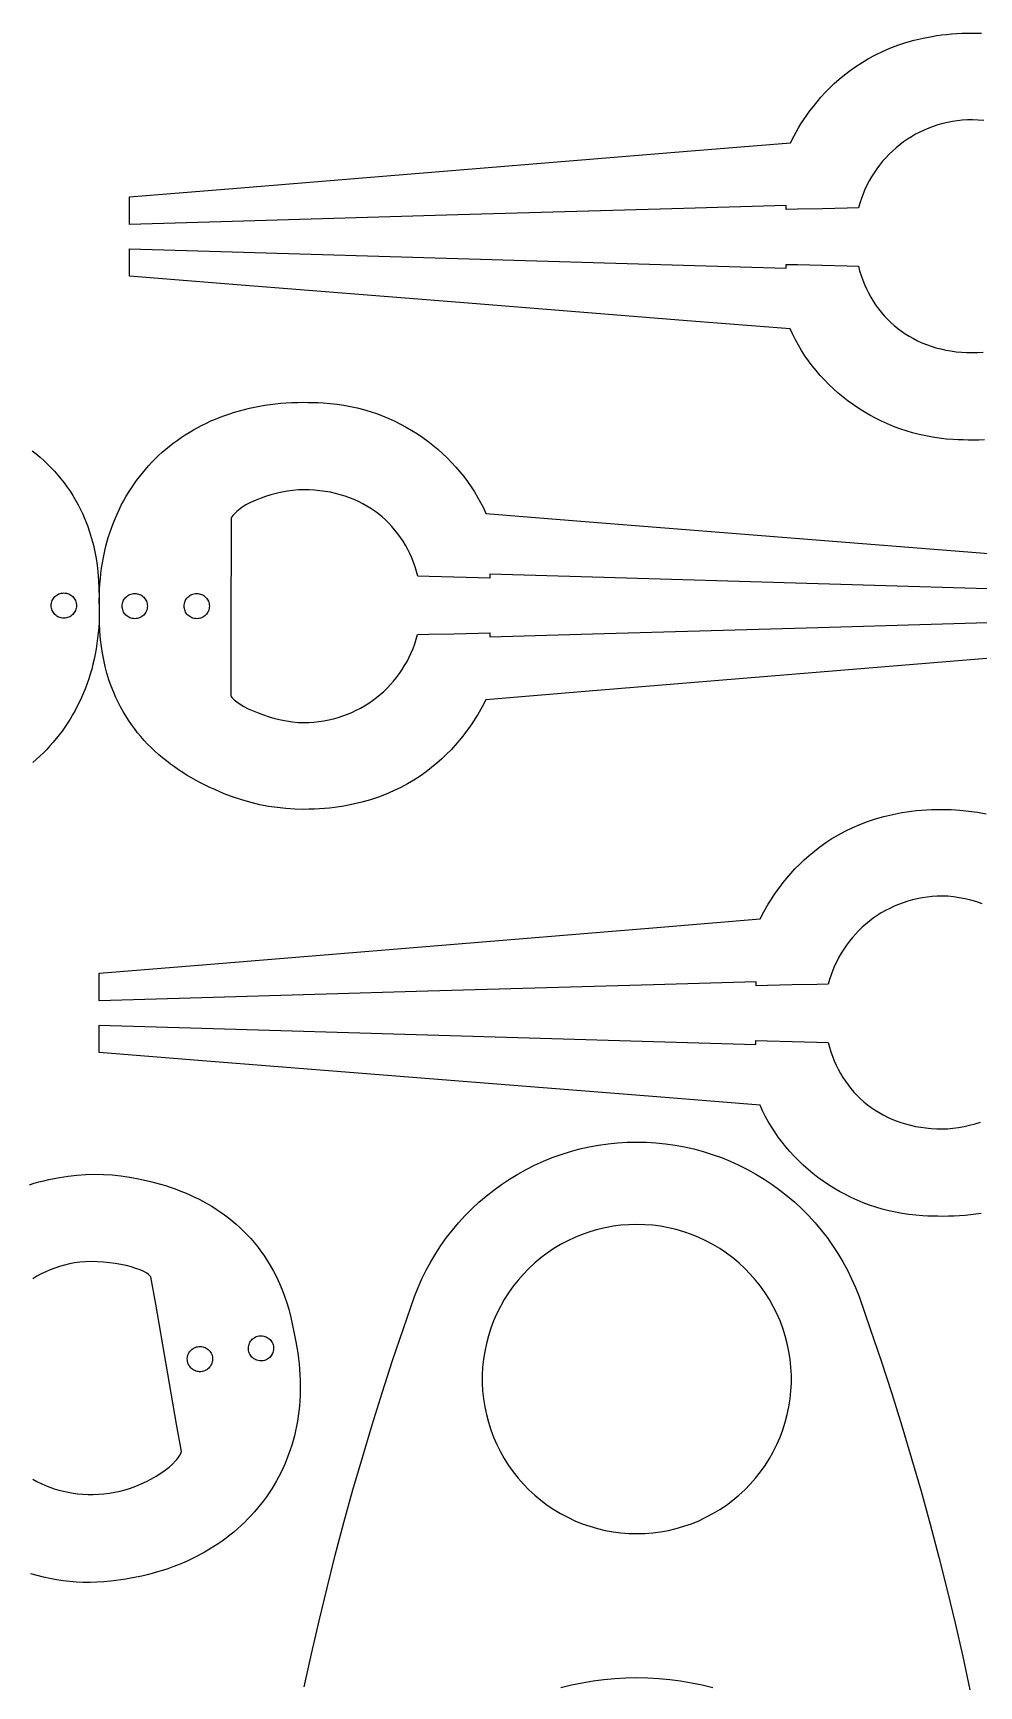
# Model space of a CAD drawing. Extents: x 0 to 1250, y 0 to 2500.
# Drawn here: x 280.8 to 372.6, y 674.1 to 834.5 of the extents above; entities that cross this region are included whole.
import ezdxf

# ---------------------------------------------------------------- set-up
doc = ezdxf.new("R2010")
doc.units = 0
doc.layers.get('0').update_dxf_attribs({"linetype": 'CONTINUOUS', "lineweight": 25})

msp = doc.modelspace()

# ---------------------------------------------------------------- linework, layer by layer
for points in [[(373.034, 825.972), (372.484, 826.028), (371.951, 826.052), (371.453, 826.041), (370.96, 826.01), (370.474, 825.958), (369.993, 825.886), (369.52, 825.794), (369.053, 825.684), (368.595, 825.554), (368.144, 825.407), (367.702, 825.241), (367.269, 825.058), (366.846, 824.858), (366.432, 824.642), (366.029, 824.409), (365.636, 824.161), (365.255, 823.898), (364.885, 823.619), (364.527, 823.327), (364.181, 823.02), (363.849, 822.7), (363.529, 822.367), (363.224, 822.021), (362.932, 821.663), (362.656, 821.293), (362.394, 820.912), (362.147, 820.52), (361.917, 820.118), (361.703, 819.705), (361.506, 819.283), (361.326, 818.852), (361.163, 818.412), (361.019, 817.964), (360.893, 817.507), (359.797, 817.481), (357.387, 817.423), (354.976, 817.364), (353.881, 817.338), (353.881, 817.4), (353.882, 817.536), (353.882, 817.673), (353.882, 817.735), (343.926, 817.447), (322.022, 816.813), (300.117, 816.179), (290.161, 815.89), (290.161, 816.308), (290.161, 817.228), (290.162, 818.148), (290.162, 818.566), (300.18, 819.388), (322.22, 821.197), (344.261, 823.005), (354.279, 823.827), (354.632, 824.505), (355.063, 825.257), (355.308, 825.656), (355.575, 826.068), (355.863, 826.489), (356.174, 826.919), (356.507, 827.356), (356.864, 827.797), (357.245, 828.24), (357.651, 828.683), (358.083, 829.125), (358.541, 829.562), (359.025, 829.994), (359.536, 830.418), (360.076, 830.832), (360.644, 831.234), (361.242, 831.622), (361.869, 831.994), (362.527, 832.348), (363.215, 832.682), (363.936, 832.994), (364.689, 833.281), (365.475, 833.543), (366.294, 833.775), (367.148, 833.978), (368.037, 834.149), (368.494, 834.221), (368.961, 834.285), (369.436, 834.34), (369.921, 834.385), (370.415, 834.42), (370.918, 834.446), (371.43, 834.462), (371.952, 834.467), (372.806, 834.449)], [(373.098, 794.995), (372.56, 794.978), (372.017, 794.972), (371.527, 794.975), (371.037, 794.984), (370.548, 795.001), (370.058, 795.025), (369.383, 795.076), (368.715, 795.151), (368.056, 795.249), (367.404, 795.37), (366.762, 795.513), (366.128, 795.677), (365.504, 795.863), (364.891, 796.069), (364.287, 796.295), (363.695, 796.54), (363.114, 796.804), (362.544, 797.087), (361.987, 797.388), (361.442, 797.705), (360.911, 798.04), (360.392, 798.39), (359.888, 798.756), (359.398, 799.138), (358.922, 799.534), (358.461, 799.944), (358.016, 800.367), (357.587, 800.803), (357.175, 801.252), (356.779, 801.713), (356.4, 802.185), (356.039, 802.667), (355.696, 803.16), (355.371, 803.663), (355.066, 804.175), (354.779, 804.695), (354.512, 805.224), (354.266, 805.76), (344.25, 806.558), (322.213, 808.313), (300.177, 810.067), (290.161, 810.865), (290.161, 811.282), (290.163, 812.198), (290.164, 813.115), (290.164, 813.532), (300.119, 813.236), (322.019, 812.586), (343.92, 811.936), (353.875, 811.64), (353.874, 811.7), (353.874, 811.831), (353.874, 811.963), (353.873, 812.022), (354.967, 811.995), (357.373, 811.934), (359.779, 811.873), (360.873, 811.846), (360.997, 811.389), (361.137, 810.94), (361.293, 810.502), (361.464, 810.072), (361.651, 809.653), (361.854, 809.244), (362.072, 808.846), (362.305, 808.459), (362.552, 808.083), (362.815, 807.72), (363.092, 807.368), (363.383, 807.029), (363.689, 806.703), (364.008, 806.391), (364.342, 806.091), (364.689, 805.807), (365.049, 805.536), (365.423, 805.28), (365.81, 805.04), (366.21, 804.815), (366.622, 804.605), (367.047, 804.413), (367.485, 804.236), (367.935, 804.077), (368.397, 803.935), (368.87, 803.811), (369.356, 803.705), (369.852, 803.617), (370.361, 803.548), (370.88, 803.499), (371.41, 803.468), (371.951, 803.458), (372.457, 803.473), (372.981, 803.517)], [(378.822, 774.22), (356.782, 772.411), (334.741, 770.603), (324.723, 769.781), (324.369, 769.103), (323.939, 768.35), (323.694, 767.952), (323.427, 767.54), (323.139, 767.119), (322.828, 766.688), (322.495, 766.252), (322.138, 765.811), (321.757, 765.368), (321.351, 764.925), (320.919, 764.483), (320.461, 764.046), (319.977, 763.614), (319.465, 763.19), (318.926, 762.776), (318.358, 762.374), (317.76, 761.986), (317.133, 761.614), (316.475, 761.26), (315.787, 760.926), (315.066, 760.614), (314.313, 760.327), (313.527, 760.065), (312.708, 759.832), (311.854, 759.63), (310.965, 759.459), (310.508, 759.387), (310.041, 759.323), (309.566, 759.268), (309.081, 759.223), (308.587, 759.188), (308.084, 759.162), (307.572, 759.146), (307.05, 759.141), (306.196, 759.159), (305.342, 759.213), (304.489, 759.303), (303.641, 759.429), (302.798, 759.591), (301.964, 759.789), (301.141, 760.022), (300.33, 760.292), (300.327, 760.293), (300.32, 760.295), (300.313, 760.298), (300.31, 760.299), (299.357, 760.66), (298.422, 761.054), (297.963, 761.264), (297.51, 761.481), (297.063, 761.707), (296.622, 761.942), (296.187, 762.186), (295.759, 762.438), (295.339, 762.7), (294.925, 762.97), (294.52, 763.25), (294.122, 763.539), (293.733, 763.838), (293.351, 764.146), (292.979, 764.464), (292.616, 764.791), (292.262, 765.129), (291.917, 765.476), (291.583, 765.834), (291.258, 766.202), (290.944, 766.58), (290.641, 766.969), (290.348, 767.368), (290.067, 767.778), (289.797, 768.199), (289.539, 768.631), (289.293, 769.074), (289.059, 769.528), (288.838, 769.993), (288.629, 770.47), (288.385, 771.089), (288.167, 771.716), (287.973, 772.349), (287.804, 772.989), (287.658, 773.635), (287.536, 774.286), (287.436, 774.942), (287.358, 775.603), (287.294, 776.418), (287.262, 777.219), (287.246, 778.019), (287.233, 778.831), (287.228, 779.38), (287.235, 779.924), (287.254, 780.462), (287.286, 780.994), (287.33, 781.52), (287.386, 782.04), (287.454, 782.554), (287.533, 783.062), (287.625, 783.564), (287.727, 784.059), (287.841, 784.548), (287.967, 785.03), (288.103, 785.506), (288.251, 785.975), (288.41, 786.437), (288.579, 786.892), (288.759, 787.34), (288.949, 787.781), (289.15, 788.215), (289.362, 788.641), (289.583, 789.06), (289.814, 789.471), (290.056, 789.875), (290.307, 790.271), (290.568, 790.659), (290.838, 791.039), (291.118, 791.411), (291.407, 791.775), (291.706, 792.131), (292.013, 792.478), (292.329, 792.817), (292.654, 793.148), (292.988, 793.47), (293.331, 793.783), (293.682, 794.087), (294.041, 794.383), (294.408, 794.669), (294.784, 794.947), (295.167, 795.215), (295.559, 795.474), (295.958, 795.723), (296.365, 795.963), (296.779, 796.193), (297.2, 796.414), (297.629, 796.625), (298.065, 796.825), (298.507, 797.016), (298.957, 797.197), (299.413, 797.368), (299.877, 797.528), (300.346, 797.678), (300.822, 797.817), (301.304, 797.946), (301.792, 798.064), (302.287, 798.172), (302.787, 798.268), (303.293, 798.353), (303.804, 798.428), (304.321, 798.491), (304.844, 798.543), (305.371, 798.584), (305.904, 798.613), (306.442, 798.63), (306.985, 798.636), (307.475, 798.633), (307.965, 798.624), (308.454, 798.607), (308.944, 798.583), (309.619, 798.532), (310.287, 798.457), (310.946, 798.359), (311.598, 798.238), (312.24, 798.095), (312.874, 797.931), (313.498, 797.745), (314.111, 797.539), (314.715, 797.313), (315.307, 797.068), (315.888, 796.803), (316.458, 796.521), (317.015, 796.22), (317.56, 795.903), (318.091, 795.568), (318.61, 795.218), (319.114, 794.851), (319.604, 794.47), (320.08, 794.074), (320.541, 793.664), (320.986, 793.241), (321.415, 792.805), (321.827, 792.356), (322.223, 791.895), (322.602, 791.423), (322.963, 790.941), (323.306, 790.447), (323.631, 789.945), (323.936, 789.433), (324.223, 788.913), (324.489, 788.384), (324.736, 787.848), (334.752, 787.05), (356.788, 785.295), (378.825, 783.54)], [(280.723, 793.939), (281.104, 793.631), (281.476, 793.313), (281.839, 792.986), (282.193, 792.649), (282.538, 792.301), (282.872, 791.943), (283.197, 791.575), (283.511, 791.197), (283.815, 790.808), (284.107, 790.409), (284.388, 789.999), (284.658, 789.578), (284.916, 789.146), (285.162, 788.703), (285.396, 788.249), (285.617, 787.784), (285.826, 787.307), (286.07, 786.688), (286.288, 786.062), (286.482, 785.428), (286.651, 784.788), (286.797, 784.142), (286.919, 783.491), (287.019, 782.835), (287.097, 782.175), (287.161, 781.359), (287.193, 780.558), (287.209, 779.758), (287.222, 778.946), (287.228, 778.397), (287.22, 777.853), (287.201, 777.315), (287.169, 776.783), (287.125, 776.257), (287.069, 775.737), (287.001, 775.223), (286.922, 774.715), (286.83, 774.213), (286.728, 773.718), (286.614, 773.229), (286.488, 772.747), (286.352, 772.271), (286.204, 771.802), (286.045, 771.34), (285.876, 770.885), (285.696, 770.437), (285.506, 769.996), (285.305, 769.563), (285.094, 769.136), (284.872, 768.717), (284.641, 768.306), (284.399, 767.902), (284.148, 767.506), (283.887, 767.118), (283.617, 766.738), (283.337, 766.366), (283.048, 766.002), (282.75, 765.646), (282.442, 765.299), (282.126, 764.96), (281.801, 764.629), (281.467, 764.307), (281.124, 763.994), (280.773, 763.69)], [(378.883, 780.372), (356.983, 781.022), (335.082, 781.672), (325.127, 781.967), (325.127, 781.908), (325.128, 781.776), (325.128, 781.645), (325.129, 781.586), (324.035, 781.613), (321.629, 781.674), (319.223, 781.735), (318.129, 781.762), (318.005, 782.219), (317.865, 782.668), (317.709, 783.106), (317.538, 783.536), (317.351, 783.955), (317.148, 784.364), (316.93, 784.762), (316.697, 785.149), (316.45, 785.524), (316.187, 785.888), (315.91, 786.24), (315.619, 786.579), (315.313, 786.905), (314.994, 787.217), (314.66, 787.516), (314.313, 787.801), (313.953, 788.072), (313.579, 788.328), (313.192, 788.568), (312.792, 788.793), (312.38, 789.002), (311.954, 789.195), (311.517, 789.372), (311.067, 789.531), (310.605, 789.673), (310.132, 789.797), (309.646, 789.903), (309.15, 789.991), (308.641, 790.06), (308.122, 790.109), (307.592, 790.139), (307.051, 790.149), (306.545, 790.135), (306.021, 790.091), (305.486, 790.019), (304.944, 789.923), (304.402, 789.803), (303.865, 789.66), (303.339, 789.497), (302.829, 789.315), (302.342, 789.117), (301.882, 788.903), (301.455, 788.675), (301.067, 788.435), (300.724, 788.185), (300.57, 788.057), (300.43, 787.927), (300.304, 787.795), (300.193, 787.661), (300.096, 787.527), (300.016, 787.391), (300.01, 784.703), (299.997, 778.789), (299.983, 772.876), (299.977, 770.188), (300.031, 770.088), (300.103, 769.986), (300.193, 769.881), (300.3, 769.774), (300.564, 769.558), (300.887, 769.338), (301.263, 769.119), (301.686, 768.902), (302.149, 768.692), (302.645, 768.49), (303.169, 768.301), (303.713, 768.127), (304.272, 767.97), (304.838, 767.834), (305.405, 767.722), (305.968, 767.636), (306.518, 767.58), (307.051, 767.556), (307.549, 767.567), (308.042, 767.598), (308.528, 767.65), (309.009, 767.722), (309.482, 767.814), (309.949, 767.924), (310.407, 768.054), (310.858, 768.201), (311.3, 768.367), (311.733, 768.55), (312.156, 768.75), (312.57, 768.966), (312.973, 769.199), (313.366, 769.447), (313.747, 769.71), (314.117, 769.988), (314.475, 770.281), (314.821, 770.588), (315.153, 770.908), (315.473, 771.241), (315.778, 771.587), (316.07, 771.945), (316.346, 772.314), (316.608, 772.696), (316.855, 773.088), (317.085, 773.49), (317.299, 773.903), (317.496, 774.325), (317.676, 774.756), (317.839, 775.196), (317.983, 775.644), (318.109, 776.1), (319.205, 776.127), (321.615, 776.185), (324.026, 776.244), (325.121, 776.27), (325.121, 776.208), (325.12, 776.071), (325.12, 775.935), (325.12, 775.873), (335.076, 776.161), (356.98, 776.795), (378.885, 777.429)], [(372.899, 749.981), (372.355, 750.155), (371.797, 750.312), (371.231, 750.448), (370.663, 750.56), (370.101, 750.646), (369.55, 750.702), (369.018, 750.726), (368.52, 750.715), (368.027, 750.683), (367.54, 750.632), (367.06, 750.56), (366.586, 750.468), (366.12, 750.357), (365.661, 750.228), (365.211, 750.081), (364.769, 749.915), (364.336, 749.732), (363.913, 749.532), (363.499, 749.316), (363.095, 749.083), (362.703, 748.835), (362.321, 748.572), (361.951, 748.293), (361.593, 748.001), (361.248, 747.694), (360.915, 747.374), (360.596, 747.041), (360.29, 746.695), (359.999, 746.337), (359.722, 745.967), (359.46, 745.586), (359.214, 745.194), (358.984, 744.792), (358.77, 744.379), (358.572, 743.957), (358.392, 743.526), (358.23, 743.086), (358.085, 742.638), (357.959, 742.181), (356.863, 742.155), (354.453, 742.096), (352.043, 742.038), (350.947, 742.012), (350.947, 742.074), (350.948, 742.21), (350.949, 742.347), (350.949, 742.409), (340.993, 742.121), (319.088, 741.487), (297.184, 740.852), (287.228, 740.564), (287.228, 740.982), (287.228, 741.902), (287.228, 742.822), (287.228, 743.24), (297.247, 744.062), (319.287, 745.87), (341.327, 747.679), (351.346, 748.501), (351.699, 749.179), (352.129, 749.931), (352.375, 750.33), (352.641, 750.742), (352.93, 751.163), (353.24, 751.593), (353.574, 752.03), (353.931, 752.471), (354.312, 752.914), (354.718, 753.357), (355.149, 753.798), (355.607, 754.236), (356.091, 754.668), (356.603, 755.092), (357.143, 755.506), (357.711, 755.908), (358.308, 756.296), (358.935, 756.668), (359.593, 757.022), (360.282, 757.356), (361.003, 757.668), (361.755, 757.955), (362.541, 758.216), (363.361, 758.449), (364.215, 758.652), (365.103, 758.823), (365.561, 758.895), (366.027, 758.959), (366.503, 759.013), (366.988, 759.059), (367.481, 759.094), (367.985, 759.12), (368.497, 759.136), (369.019, 759.141), (369.872, 759.123), (370.727, 759.069), (371.579, 758.979), (372.428, 758.853), (373.27, 758.691)], [(372.776, 719.928), (372.264, 719.854), (371.747, 719.791), (371.225, 719.739), (370.697, 719.698), (370.164, 719.669), (369.626, 719.651), (369.084, 719.646), (368.594, 719.649), (368.104, 719.658), (367.614, 719.675), (367.125, 719.699), (366.45, 719.75), (365.782, 719.825), (365.122, 719.923), (364.471, 720.044), (363.828, 720.187), (363.195, 720.351), (362.571, 720.537), (361.957, 720.743), (361.354, 720.969), (360.762, 721.214), (360.18, 721.478), (359.611, 721.761), (359.054, 722.061), (358.509, 722.379), (357.977, 722.713), (357.459, 723.064), (356.954, 723.43), (356.464, 723.812), (355.988, 724.207), (355.528, 724.617), (355.083, 725.041), (354.654, 725.477), (354.241, 725.926), (353.845, 726.387), (353.467, 726.859), (353.106, 727.341), (352.762, 727.834), (352.438, 728.337), (352.132, 728.849), (351.846, 729.369), (351.579, 729.898), (351.333, 730.434), (341.316, 731.232), (319.28, 732.986), (297.244, 734.741), (287.228, 735.539), (287.228, 735.956), (287.229, 736.872), (287.23, 737.789), (287.231, 738.205), (297.185, 737.91), (319.086, 737.26), (340.986, 736.61), (350.941, 736.314), (350.941, 736.374), (350.94, 736.505), (350.94, 736.636), (350.94, 736.696), (352.034, 736.669), (354.44, 736.608), (356.846, 736.547), (357.94, 736.519), (358.063, 736.062), (358.203, 735.614), (358.359, 735.175), (358.531, 734.746), (358.718, 734.327), (358.921, 733.918), (359.138, 733.52), (359.371, 733.133), (359.619, 732.757), (359.882, 732.394), (360.159, 732.042), (360.45, 731.703), (360.755, 731.377), (361.075, 731.064), (361.408, 730.765), (361.755, 730.481), (362.116, 730.21), (362.49, 729.954), (362.877, 729.714), (363.276, 729.489), (363.689, 729.279), (364.114, 729.086), (364.552, 728.91), (365.001, 728.751), (365.463, 728.609), (365.937, 728.485), (366.422, 728.379), (366.919, 728.291), (367.427, 728.222), (367.947, 728.172), (368.477, 728.142), (369.018, 728.132), (369.524, 728.147), (370.048, 728.191), (370.583, 728.262), (371.124, 728.359), (371.666, 728.479), (372.203, 728.622), (372.729, 728.785)], [(307.119, 673.993), (307.818, 677.2), (308.552, 680.399), (309.322, 683.589), (310.126, 686.771), (310.966, 689.943), (311.841, 693.107), (312.75, 696.26), (313.695, 699.403), (314.674, 702.536), (315.687, 705.657), (316.735, 708.767), (317.817, 711.866), (318.159, 712.732), (318.536, 713.584), (318.947, 714.421), (319.391, 715.239), (319.868, 716.039), (320.377, 716.819), (320.918, 717.578), (321.489, 718.315), (322.089, 719.027), (322.717, 719.715), (323.373, 720.377), (324.055, 721.011), (324.762, 721.618), (325.493, 722.195), (326.247, 722.742), (327.023, 723.259), (327.819, 723.743), (328.633, 724.195), (329.466, 724.613), (330.314, 724.998), (331.178, 725.348), (332.055, 725.662), (332.944, 725.941), (333.843, 726.183), (334.752, 726.389), (335.668, 726.558), (336.59, 726.69), (337.517, 726.784), (338.447, 726.84), (339.378, 726.859), (340.31, 726.84), (341.24, 726.784), (342.167, 726.69), (343.089, 726.558), (344.005, 726.389), (344.913, 726.183), (345.813, 725.941), (346.702, 725.662), (347.579, 725.348), (348.442, 724.998), (349.291, 724.613), (350.123, 724.195), (350.938, 723.743), (351.734, 723.259), (352.509, 722.742), (353.263, 722.195), (353.994, 721.618), (354.702, 721.011), (355.384, 720.377), (356.039, 719.715), (356.668, 719.027), (357.268, 718.315), (357.839, 717.578), (358.379, 716.819), (358.888, 716.039), (359.366, 715.239), (359.81, 714.421), (360.221, 713.584), (360.598, 712.732), (360.94, 711.866), (362.03, 708.745), (363.085, 705.611), (364.105, 702.466), (365.09, 699.311), (366.04, 696.144), (366.955, 692.967), (367.835, 689.78), (368.679, 686.583), (369.487, 683.377), (370.26, 680.163), (370.997, 676.94), (371.698, 673.709)], [(280.443, 722.718), (280.902, 722.855), (281.371, 722.983), (281.851, 723.104), (282.342, 723.217), (282.844, 723.321), (283.357, 723.417), (284.201, 723.548), (285.052, 723.643), (285.907, 723.702), (286.765, 723.725), (287.622, 723.712), (288.478, 723.662), (289.329, 723.575), (290.174, 723.451), (290.178, 723.45), (290.185, 723.449), (290.192, 723.448), (290.195, 723.447), (291.197, 723.257), (292.186, 723.031), (292.674, 722.905), (293.159, 722.769), (293.638, 722.624), (294.113, 722.469), (294.584, 722.305), (295.049, 722.13), (295.508, 721.946), (295.962, 721.751), (296.41, 721.546), (296.852, 721.331), (297.288, 721.104), (297.717, 720.867), (298.138, 720.619), (298.553, 720.359), (298.96, 720.088), (299.36, 719.806), (299.751, 719.512), (300.135, 719.206), (300.51, 718.888), (300.876, 718.558), (301.234, 718.215), (301.582, 717.86), (301.921, 717.493), (302.25, 717.112), (302.569, 716.719), (302.878, 716.312), (303.177, 715.892), (303.465, 715.459), (303.813, 714.891), (304.137, 714.312), (304.438, 713.722), (304.716, 713.121), (304.971, 712.511), (305.205, 711.891), (305.417, 711.262), (305.609, 710.625), (305.813, 709.833), (305.984, 709.05), (306.138, 708.265), (306.292, 707.467), (306.393, 706.927), (306.48, 706.391), (306.554, 705.858), (306.615, 705.328), (306.664, 704.803), (306.699, 704.28), (306.721, 703.762), (306.731, 703.248), (306.728, 702.738), (306.713, 702.233), (306.686, 701.732), (306.646, 701.235), (306.594, 700.743), (306.53, 700.255), (306.454, 699.773), (306.366, 699.295), (306.267, 698.823), (306.156, 698.355), (306.033, 697.893), (305.899, 697.437), (305.754, 696.986), (305.598, 696.541), (305.43, 696.101), (305.251, 695.668), (305.062, 695.24), (304.862, 694.819), (304.651, 694.404), (304.429, 693.995), (304.197, 693.593), (303.955, 693.197), (303.702, 692.808), (303.439, 692.426), (303.166, 692.051), (302.883, 691.683), (302.591, 691.323), (302.288, 690.969), (301.976, 690.624), (301.654, 690.285), (301.323, 689.955), (300.983, 689.632), (300.633, 689.317), (300.274, 689.01), (299.906, 688.711), (299.53, 688.421), (299.144, 688.139), (298.75, 687.865), (298.347, 687.6), (297.935, 687.344), (297.515, 687.097), (297.087, 686.859), (296.651, 686.63), (296.206, 686.41), (295.754, 686.199), (295.294, 685.998), (294.826, 685.807), (294.35, 685.625), (293.866, 685.453), (293.376, 685.291), (292.877, 685.138), (292.372, 684.997), (291.859, 684.865), (291.34, 684.744), (290.813, 684.633), (290.279, 684.533), (289.796, 684.451), (289.312, 684.375), (288.827, 684.306), (288.341, 684.245), (287.667, 684.179), (286.997, 684.136), (286.33, 684.118), (285.667, 684.124), (285.01, 684.153), (284.358, 684.205), (283.711, 684.28), (283.071, 684.376), (282.437, 684.494), (281.811, 684.633), (281.193, 684.792), (280.583, 684.971)], [(280.79, 694.151), (281.181, 693.931), (281.583, 693.727), (281.996, 693.54), (282.418, 693.37), (282.851, 693.218), (283.294, 693.084), (283.746, 692.967), (284.207, 692.87), (284.678, 692.791), (285.157, 692.731), (285.645, 692.691), (286.142, 692.671), (286.646, 692.671), (287.159, 692.692), (287.679, 692.733), (288.206, 692.795), (288.741, 692.879), (289.237, 692.982), (289.745, 693.116), (290.26, 693.279), (290.776, 693.468), (291.289, 693.681), (291.793, 693.915), (292.283, 694.166), (292.753, 694.434), (293.199, 694.714), (293.615, 695.005), (293.996, 695.303), (294.336, 695.607), (294.631, 695.912), (294.76, 696.065), (294.875, 696.218), (294.976, 696.37), (295.063, 696.521), (295.134, 696.67), (295.189, 696.818), (294.729, 699.466), (293.715, 705.292), (292.701, 711.118), (292.241, 713.766), (292.171, 713.855), (292.082, 713.943), (291.975, 714.031), (291.851, 714.117), (291.553, 714.285), (291.197, 714.445), (290.788, 714.596), (290.334, 714.735), (289.842, 714.862), (289.318, 714.974), (288.77, 715.07), (288.203, 715.147), (287.626, 715.205), (287.045, 715.24), (286.467, 715.252), (285.898, 715.239), (285.346, 715.199), (284.818, 715.13), (284.329, 715.033), (283.849, 714.916), (283.379, 714.78), (282.918, 714.626), (282.468, 714.454), (282.028, 714.264), (281.598, 714.057), (281.18, 713.833), (280.774, 713.593)], [(346.755, 673.888), (345.72, 674.145), (344.677, 674.362), (343.626, 674.541), (342.569, 674.68), (341.508, 674.779), (340.444, 674.839), (339.378, 674.859), (338.313, 674.839), (337.249, 674.779), (336.187, 674.68), (335.131, 674.541), (334.08, 674.362), (333.037, 674.145), (332.002, 673.888)]]:
    msp.add_lwpolyline(points)
for points in [[(285.013, 778.913), (285.006, 778.788), (284.988, 778.667), (284.958, 778.549), (284.917, 778.437), (284.865, 778.33), (284.804, 778.229), (284.733, 778.134), (284.654, 778.047), (284.567, 777.968), (284.473, 777.898), (284.372, 777.836), (284.265, 777.785), (284.152, 777.744), (284.035, 777.713), (283.913, 777.695), (283.788, 777.688), (283.663, 777.695), (283.541, 777.713), (283.423, 777.744), (283.311, 777.785), (283.204, 777.836), (283.103, 777.898), (283.009, 777.968), (282.922, 778.047), (282.843, 778.134), (282.772, 778.229), (282.711, 778.33), (282.659, 778.437), (282.618, 778.549), (282.588, 778.667), (282.569, 778.788), (282.563, 778.913), (282.569, 779.039), (282.588, 779.16), (282.618, 779.278), (282.659, 779.39), (282.711, 779.497), (282.772, 779.598), (282.843, 779.693), (282.922, 779.78), (283.009, 779.859), (283.103, 779.929), (283.204, 779.991), (283.311, 780.042), (283.423, 780.083), (283.541, 780.114), (283.663, 780.132), (283.788, 780.139), (283.913, 780.132), (284.035, 780.114), (284.152, 780.083), (284.265, 780.042), (284.372, 779.991), (284.473, 779.929), (284.567, 779.859), (284.654, 779.78), (284.733, 779.693), (284.804, 779.598), (284.865, 779.497), (284.917, 779.39), (284.958, 779.278), (284.988, 779.16), (285.006, 779.039)], [(289.442, 778.864), (289.449, 778.989), (289.467, 779.111), (289.497, 779.228), (289.538, 779.34), (289.59, 779.447), (289.651, 779.548), (289.722, 779.643), (289.801, 779.73), (289.888, 779.809), (289.982, 779.879), (290.083, 779.941), (290.19, 779.992), (290.303, 780.034), (290.42, 780.064), (290.542, 780.082), (290.667, 780.089), (290.793, 780.082), (290.914, 780.064), (291.031, 780.034), (291.144, 779.992), (291.251, 779.941), (291.352, 779.879), (291.447, 779.809), (291.534, 779.73), (291.613, 779.643), (291.683, 779.548), (291.744, 779.447), (291.796, 779.34), (291.837, 779.228), (291.867, 779.111), (291.886, 778.989), (291.892, 778.864), (291.886, 778.738), (291.867, 778.617), (291.837, 778.499), (291.796, 778.387), (291.744, 778.28), (291.683, 778.179), (291.613, 778.084), (291.534, 777.997), (291.447, 777.918), (291.352, 777.848), (291.251, 777.786), (291.144, 777.735), (291.031, 777.694), (290.914, 777.663), (290.793, 777.645), (290.667, 777.639), (290.542, 777.645), (290.42, 777.663), (290.303, 777.694), (290.19, 777.735), (290.083, 777.786), (289.982, 777.848), (289.888, 777.918), (289.801, 777.997), (289.722, 778.084), (289.651, 778.179), (289.59, 778.28), (289.538, 778.387), (289.497, 778.499), (289.467, 778.617), (289.449, 778.738)], [(295.457, 778.864), (295.463, 778.989), (295.482, 779.111), (295.512, 779.228), (295.553, 779.34), (295.605, 779.447), (295.666, 779.548), (295.737, 779.643), (295.816, 779.73), (295.903, 779.809), (295.997, 779.879), (296.098, 779.941), (296.205, 779.992), (296.318, 780.034), (296.435, 780.064), (296.557, 780.082), (296.682, 780.089), (296.807, 780.082), (296.929, 780.064), (297.046, 780.034), (297.159, 779.992), (297.266, 779.941), (297.367, 779.879), (297.461, 779.809), (297.548, 779.73), (297.627, 779.643), (297.698, 779.548), (297.759, 779.447), (297.811, 779.34), (297.852, 779.228), (297.882, 779.111), (297.901, 778.989), (297.907, 778.864), (297.901, 778.738), (297.882, 778.617), (297.852, 778.499), (297.811, 778.387), (297.759, 778.28), (297.698, 778.179), (297.627, 778.084), (297.548, 777.997), (297.461, 777.918), (297.367, 777.848), (297.266, 777.786), (297.159, 777.735), (297.046, 777.694), (296.929, 777.663), (296.807, 777.645), (296.682, 777.639), (296.557, 777.645), (296.435, 777.663), (296.318, 777.694), (296.205, 777.735), (296.098, 777.786), (295.997, 777.848), (295.903, 777.918), (295.816, 777.997), (295.737, 778.084), (295.666, 778.179), (295.605, 778.28), (295.553, 778.387), (295.512, 778.499), (295.482, 778.617), (295.463, 778.738)], [(339.378, 718.859), (338.606, 718.839), (337.836, 718.78), (337.07, 718.68), (336.31, 718.542), (335.558, 718.365), (334.817, 718.149), (334.087, 717.895), (333.372, 717.604), (332.672, 717.276), (331.99, 716.913), (331.328, 716.516), (330.687, 716.085), (330.069, 715.621), (329.476, 715.126), (328.909, 714.601), (328.37, 714.048), (327.86, 713.468), (327.381, 712.862), (326.933, 712.233), (326.519, 711.581), (326.138, 710.909), (325.793, 710.218), (325.483, 709.51), (325.211, 708.787), (324.976, 708.052), (324.779, 707.304), (324.621, 706.548), (324.502, 705.785), (324.423, 705.017), (324.383, 704.245), (324.383, 703.473), (324.423, 702.702), (324.502, 701.933), (324.621, 701.17), (324.779, 700.414), (324.976, 699.667), (325.211, 698.931), (325.483, 698.208), (325.793, 697.5), (326.138, 696.809), (326.519, 696.137), (326.933, 695.486), (327.381, 694.856), (327.86, 694.25), (328.37, 693.67), (328.909, 693.117), (329.476, 692.592), (330.069, 692.097), (330.687, 691.634), (331.328, 691.203), (331.99, 690.805), (332.672, 690.442), (333.372, 690.114), (334.087, 689.823), (334.817, 689.57), (335.558, 689.354), (336.31, 689.176), (337.07, 689.038), (337.836, 688.939), (338.606, 688.879), (339.378, 688.859), (340.151, 688.879), (340.921, 688.939), (341.687, 689.038), (342.447, 689.176), (343.198, 689.354), (343.94, 689.57), (344.67, 689.823), (345.385, 690.114), (346.085, 690.442), (346.767, 690.805), (347.429, 691.203), (348.07, 691.634), (348.687, 692.097), (349.281, 692.592), (349.848, 693.117), (350.387, 693.67), (350.897, 694.25), (351.376, 694.856), (351.824, 695.486), (352.238, 696.137), (352.619, 696.809), (352.964, 697.5), (353.273, 698.208), (353.546, 698.931), (353.781, 699.667), (353.977, 700.414), (354.135, 701.17), (354.254, 701.933), (354.334, 702.702), (354.373, 703.473), (354.373, 704.245), (354.334, 705.017), (354.254, 705.785), (354.135, 706.548), (353.977, 707.304), (353.781, 708.052), (353.546, 708.787), (353.273, 709.51), (352.964, 710.218), (352.619, 710.909), (352.238, 711.581), (351.824, 712.233), (351.376, 712.862), (350.897, 713.468), (350.387, 714.048), (349.848, 714.601), (349.281, 715.126), (348.687, 715.621), (348.07, 716.085), (347.429, 716.516), (346.767, 716.913), (346.085, 717.276), (345.385, 717.604), (344.67, 717.895), (343.94, 718.149), (343.198, 718.365), (342.447, 718.542), (341.687, 718.68), (340.921, 718.78), (340.151, 718.839)], [(304.122, 707.052), (304.138, 706.927), (304.14, 706.804), (304.131, 706.683), (304.11, 706.565), (304.078, 706.451), (304.035, 706.341), (303.982, 706.236), (303.919, 706.136), (303.847, 706.043), (303.767, 705.957), (303.678, 705.879), (303.581, 705.81), (303.478, 705.75), (303.367, 705.7), (303.251, 705.66), (303.128, 705.632), (303.004, 705.617), (302.881, 705.614), (302.76, 705.623), (302.642, 705.644), (302.528, 705.677), (302.417, 705.72), (302.312, 705.773), (302.213, 705.835), (302.12, 705.907), (302.034, 705.988), (301.956, 706.077), (301.887, 706.173), (301.827, 706.277), (301.777, 706.387), (301.737, 706.504), (301.709, 706.626), (301.694, 706.751), (301.691, 706.874), (301.7, 706.994), (301.721, 707.112), (301.753, 707.227), (301.796, 707.337), (301.849, 707.442), (301.912, 707.541), (301.984, 707.634), (302.065, 707.72), (302.153, 707.798), (302.25, 707.868), (302.354, 707.928), (302.464, 707.978), (302.581, 708.017), (302.703, 708.045), (302.827, 708.061), (302.95, 708.064), (303.071, 708.054), (303.189, 708.033), (303.304, 708.001), (303.414, 707.958), (303.519, 707.905), (303.618, 707.842), (303.711, 707.77), (303.797, 707.69), (303.875, 707.601), (303.944, 707.504), (304.005, 707.401), (304.055, 707.29), (304.094, 707.174)], [(298.199, 706.007), (298.214, 705.883), (298.217, 705.76), (298.208, 705.639), (298.187, 705.521), (298.154, 705.406), (298.112, 705.296), (298.058, 705.191), (297.996, 705.092), (297.924, 704.999), (297.843, 704.913), (297.754, 704.835), (297.658, 704.766), (297.554, 704.706), (297.444, 704.655), (297.327, 704.616), (297.205, 704.588), (297.08, 704.572), (296.957, 704.57), (296.837, 704.579), (296.719, 704.6), (296.604, 704.632), (296.494, 704.675), (296.389, 704.728), (296.29, 704.791), (296.197, 704.863), (296.111, 704.943), (296.033, 705.032), (295.963, 705.129), (295.903, 705.232), (295.853, 705.343), (295.814, 705.459), (295.786, 705.582), (295.77, 705.706), (295.768, 705.829), (295.777, 705.95), (295.798, 706.068), (295.83, 706.182), (295.873, 706.292), (295.926, 706.398), (295.989, 706.497), (296.061, 706.59), (296.141, 706.676), (296.23, 706.754), (296.327, 706.823), (296.43, 706.883), (296.541, 706.933), (296.657, 706.973), (296.78, 707.001), (296.904, 707.016), (297.027, 707.019), (297.148, 707.01), (297.266, 706.989), (297.38, 706.957), (297.49, 706.914), (297.595, 706.861), (297.695, 706.798), (297.788, 706.726), (297.874, 706.645), (297.952, 706.556), (298.021, 706.46), (298.081, 706.356), (298.131, 706.246), (298.171, 706.129)]]:
    msp.add_lwpolyline(points, close=True)

doc.saveas('drawing.dxf')
